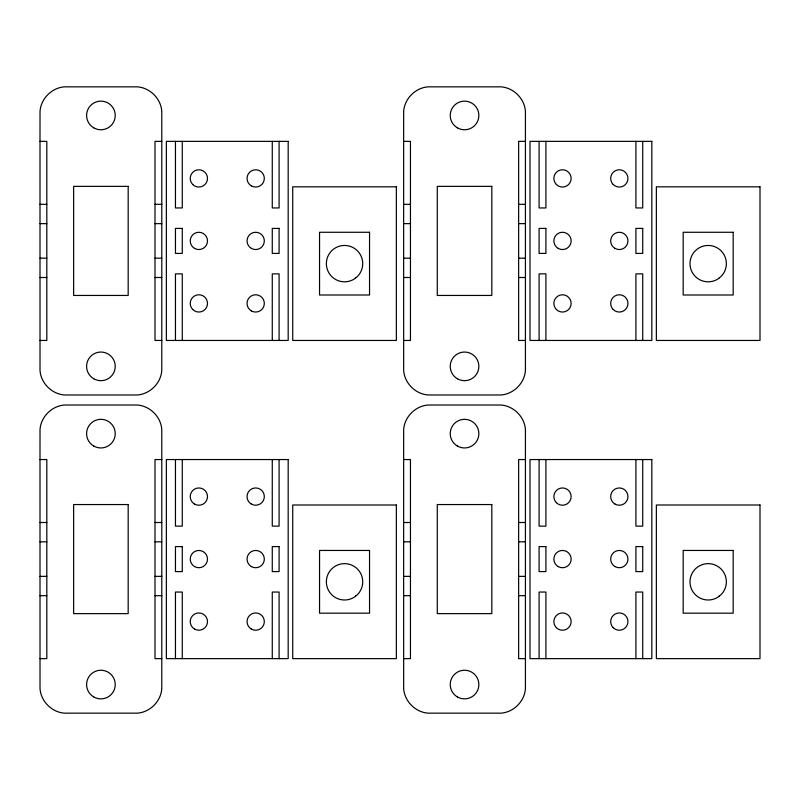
<?xml version="1.0" encoding="UTF-8"?>
<svg xmlns="http://www.w3.org/2000/svg" width="800" height="800" viewBox="0 0 800 800"><rect width="100%" height="100%" fill="white"/><g stroke="black" fill="none" stroke-linecap="round" stroke-linejoin="round"><path stroke-width="1.2" d="M40 141.36L40.02 111.44C40.83 98.66 51.84 87.65 64.62 86.84L137.19 86.84C149.98 87.65 160.99 98.66 161.79 111.44L161.79 370.38C160.99 383.16 149.98 394.17 137.19 394.98L64.62 394.98C51.84 394.17 40.83 383.16 40.02 370.38L40 141.36L46.82 141.36L46.82 340.45L40 340.45M40 459.55L40.02 429.62C40.83 416.84 51.84 405.83 64.62 405.02L137.19 405.02C149.98 405.83 160.99 416.84 161.79 429.62L161.79 688.56C160.99 701.34 149.98 712.35 137.19 713.16L64.62 713.16C51.84 712.35 40.83 701.34 40.02 688.56L40 459.55L46.82 459.55L46.82 658.64L40 658.64M403.64 141.36L403.66 111.44C404.47 98.66 415.48 87.65 428.26 86.84L500.83 86.84C513.61 87.65 524.62 98.66 525.43 111.44L525.43 370.38C524.62 383.16 513.61 394.17 500.83 394.98L428.26 394.98C415.48 394.17 404.47 383.16 403.66 370.38L403.64 141.36L410.45 141.36L410.45 340.45L403.64 340.45M403.64 459.55L403.66 429.62C404.47 416.84 415.48 405.83 428.26 405.02L500.83 405.02C513.61 405.83 524.62 416.84 525.43 429.62L525.43 688.56C524.62 701.34 513.61 712.35 500.83 713.16L428.26 713.16C415.48 712.35 404.47 701.34 403.66 688.56L403.64 459.55L410.45 459.55L410.45 658.64L403.64 658.64M161.82 141.36L155 141.36L155 340.45L161.82 340.45M525.45 141.36L518.64 141.36L518.64 340.45L525.45 340.45M40 204.32L46.82 204.32M155 204.32L161.82 204.32M403.64 204.32L410.45 204.32M518.64 204.32L525.45 204.32M40 223.64L46.82 223.64M155 223.64L161.82 223.64M403.64 223.64L410.45 223.64M518.64 223.64L525.45 223.64M40 258.18L46.82 258.18M155 258.18L161.82 258.18M403.64 258.18L410.45 258.18M518.64 258.18L525.45 258.18M40 277.5L46.82 277.5M155 277.5L161.82 277.5M403.64 277.5L410.45 277.5M518.64 277.5L525.45 277.5M161.82 459.55L155 459.55L155 658.64L161.82 658.64M525.45 459.55L518.64 459.55L518.64 658.64L525.45 658.64M40 522.5L46.82 522.5M155 522.5L161.82 522.5M403.64 522.5L410.45 522.5M518.64 522.5L525.45 522.5M40 541.82L46.82 541.82M155 541.82L161.82 541.82M403.64 541.82L410.45 541.82M518.64 541.82L525.45 541.82M40 576.36L46.82 576.36M155 576.36L161.82 576.36M403.64 576.36L410.45 576.36M518.64 576.36L525.45 576.36M40 595.68L46.82 595.68M155 595.68L161.82 595.68M403.64 595.68L410.45 595.68M518.64 595.68L525.45 595.68M642.73 141.36L642.73 207.95L635.91 207.95L635.91 141.36M642.73 340.45L642.73 273.86L635.91 273.86L635.91 340.45M642.73 459.55L642.73 526.14L635.91 526.14L635.91 459.55M642.73 658.64L642.73 592.05L635.91 592.05L635.91 658.64M545.91 141.36L545.91 207.95L539.09 207.95L539.09 141.36M545.91 340.45L545.91 273.86L539.09 273.86L539.09 340.45M545.91 459.55L545.91 526.14L539.09 526.14L539.09 459.55M545.91 658.64L545.91 592.05L539.09 592.05L539.09 658.64M279.09 141.36L279.09 207.95L272.27 207.95L272.27 141.36M279.09 340.45L279.09 273.86L272.27 273.86L272.27 340.45M279.09 459.55L279.09 526.14L272.27 526.14L272.27 459.55M279.09 658.64L279.09 592.05L272.27 592.05L272.27 658.64M182.27 141.36L182.27 207.95L175.45 207.95L175.45 141.36M182.27 340.45L182.27 273.86L175.45 273.86L175.45 340.45M182.27 459.55L182.27 526.14L175.45 526.14L175.45 459.55M182.27 658.64L182.27 592.05L175.45 592.05L175.45 658.64M355.68 277.81L354.49 278.86A18.18 18.18 0 0 1 326.48 265.69A18.18 18.18 0 0 1 350.82 246.57A18.18 18.18 0 0 1 356.98 276.9L355.68 277.81M355.68 595.99L354.49 597.04A18.18 18.18 0 0 1 326.48 583.87A18.18 18.18 0 0 1 350.82 564.75A18.18 18.18 0 0 1 356.98 595.08L355.68 595.99M719.32 277.81L718.13 278.86A18.18 18.18 0 0 1 690.12 265.69A18.18 18.18 0 0 1 714.45 246.57A18.18 18.18 0 0 1 720.62 276.9L719.32 277.81M719.32 595.99L718.13 597.04A18.18 18.18 0 0 1 690.12 583.87A18.18 18.18 0 0 1 714.45 564.75A18.18 18.18 0 0 1 720.62 595.08L719.32 595.99M288.18 141.36L166.36 141.36L166.36 340.45L288.18 340.45L288.18 141.36M651.82 141.36L530 141.36L530 340.45L651.82 340.45L651.82 141.36M128.18 186.36L73.64 186.36L73.64 295.45L128.18 295.45L128.18 186.36M491.82 186.36L437.27 186.36L437.27 295.45L491.82 295.45L491.82 186.36M396.36 186.82L292.73 186.82L292.73 340.45L396.36 340.45L396.36 186.82M760 186.82L656.36 186.82L656.36 340.45L760 340.45L760 186.82M182.27 228.41L175.45 228.41L175.45 253.41L182.27 253.41L182.27 228.41M279.09 228.41L272.27 228.41L272.27 253.41L279.09 253.41L279.09 228.41M545.91 228.41L539.09 228.41L539.09 253.41L545.91 253.41L545.91 228.41M642.73 228.41L635.91 228.41L635.91 253.41L642.73 253.41L642.73 228.41M369.55 232.27L319.55 232.27L319.55 295L369.55 295L369.55 232.27M733.18 232.27L683.18 232.27L683.18 295L733.18 295L733.18 232.27M288.18 459.55L166.36 459.55L166.36 658.64L288.18 658.64L288.18 459.55M651.82 459.55L530 459.55L530 658.64L651.82 658.64L651.82 459.55M128.18 504.55L73.64 504.55L73.64 613.64L128.18 613.64L128.18 504.55M491.82 504.55L437.27 504.55L437.27 613.64L491.82 613.64L491.82 504.55M396.36 505L292.73 505L292.73 658.64L396.36 658.64L396.36 505M760 505L656.36 505L656.36 658.64L760 658.64L760 505M182.27 546.59L175.45 546.59L175.45 571.59L182.27 571.59L182.27 546.59M279.09 546.59L272.27 546.59L272.27 571.59L279.09 571.59L279.09 546.59M545.91 546.59L539.09 546.59L539.09 571.59L545.91 571.59L545.91 546.59M642.73 546.59L635.91 546.59L635.91 571.59L642.73 571.59L642.73 546.59M369.55 550.45L319.55 550.45L319.55 613.18L369.55 613.18L369.55 550.45M733.18 550.45L683.18 550.45L683.18 613.18L733.18 613.18L733.18 550.45M556.39 309.52A8.64 8.64 0 0 0 570.84 305.64A8.64 8.64 0 0 0 560.26 295.07A8.64 8.64 0 0 0 556.39 309.52M613.21 184.52A8.64 8.64 0 0 0 627.66 180.64A8.64 8.64 0 0 0 617.08 170.07A8.64 8.64 0 0 0 613.21 184.52M558.18 248.39A8.64 8.64 0 0 0 571.14 240.91A8.64 8.64 0 0 0 558.18 233.43A8.64 8.64 0 0 0 558.18 248.39M615 248.39A8.64 8.64 0 0 0 627.95 240.91A8.64 8.64 0 0 0 615 233.43A8.64 8.64 0 0 0 615 248.39M556.39 184.52A8.64 8.64 0 0 0 570.84 180.64A8.64 8.64 0 0 0 560.26 170.07A8.64 8.64 0 0 0 556.39 184.52M613.21 309.52A8.64 8.64 0 0 0 627.66 305.64A8.64 8.64 0 0 0 617.08 295.07A8.64 8.64 0 0 0 613.21 309.52M457.39 378.76A14.32 14.32 0 0 0 478.86 366.36A14.32 14.32 0 0 0 457.39 353.96A14.32 14.32 0 0 0 457.39 378.76M457.39 127.85A14.32 14.32 0 0 0 478.86 115.45A14.32 14.32 0 0 0 457.39 103.05A14.32 14.32 0 0 0 457.39 127.85M192.76 309.52A8.64 8.64 0 0 0 207.21 305.64A8.64 8.64 0 0 0 196.63 295.07A8.64 8.64 0 0 0 192.76 309.52M251.36 185.89A8.64 8.64 0 0 0 264.32 178.41A8.64 8.64 0 0 0 251.36 170.93A8.64 8.64 0 0 0 251.36 185.89M194.55 248.39A8.64 8.64 0 0 0 207.5 240.91A8.64 8.64 0 0 0 194.55 233.43A8.64 8.64 0 0 0 194.55 248.39M251.36 248.39A8.64 8.64 0 0 0 264.32 240.91A8.64 8.64 0 0 0 251.36 233.43A8.64 8.64 0 0 0 251.36 248.39M192.76 184.52A8.64 8.64 0 0 0 207.21 180.64A8.64 8.64 0 0 0 196.63 170.07A8.64 8.64 0 0 0 192.76 184.52M251.36 310.89A8.64 8.64 0 0 0 264.32 303.41A8.64 8.64 0 0 0 251.36 295.93A8.64 8.64 0 0 0 251.36 310.89M93.75 378.76A14.32 14.32 0 0 0 115.23 366.36A14.32 14.32 0 0 0 93.75 353.96A14.32 14.32 0 0 0 93.75 378.76M93.75 127.85A14.32 14.32 0 0 0 115.23 115.45A14.32 14.32 0 0 0 93.75 103.05A14.32 14.32 0 0 0 93.75 127.85M556.39 627.7A8.64 8.64 0 0 0 570.84 623.83A8.64 8.64 0 0 0 560.26 613.25A8.64 8.64 0 0 0 556.39 627.7M615 504.07A8.64 8.64 0 0 0 627.95 496.59A8.64 8.64 0 0 0 615 489.11A8.64 8.64 0 0 0 615 504.07M558.18 566.57A8.64 8.64 0 0 0 571.14 559.09A8.64 8.64 0 0 0 558.18 551.61A8.64 8.64 0 0 0 558.18 566.57M615 566.57A8.64 8.64 0 0 0 627.95 559.09A8.64 8.64 0 0 0 615 551.61A8.64 8.64 0 0 0 615 566.57M556.39 502.7A8.64 8.64 0 0 0 570.84 498.83A8.64 8.64 0 0 0 560.26 488.25A8.64 8.64 0 0 0 556.39 502.7M613.21 627.7A8.64 8.64 0 0 0 627.66 623.83A8.64 8.64 0 0 0 617.08 613.25A8.64 8.64 0 0 0 613.21 627.7M457.39 696.95A14.32 14.32 0 0 0 478.86 684.55A14.32 14.32 0 0 0 457.39 672.15A14.32 14.32 0 0 0 457.39 696.95M457.39 446.04A14.32 14.32 0 0 0 478.86 433.64A14.32 14.32 0 0 0 457.39 421.24A14.32 14.32 0 0 0 457.39 446.04M194.55 629.07A8.64 8.64 0 0 0 207.5 621.59A8.64 8.64 0 0 0 194.55 614.11A8.64 8.64 0 0 0 194.55 629.07M251.36 504.07A8.64 8.64 0 0 0 264.32 496.59A8.64 8.64 0 0 0 251.36 489.11A8.64 8.64 0 0 0 251.36 504.07M194.55 566.57A8.64 8.64 0 0 0 207.5 559.09A8.64 8.64 0 0 0 194.55 551.61A8.64 8.64 0 0 0 194.55 566.57M251.36 566.57A8.64 8.64 0 0 0 264.32 559.09A8.64 8.64 0 0 0 251.36 551.61A8.64 8.64 0 0 0 251.36 566.57M194.55 504.07A8.64 8.64 0 0 0 207.5 496.59A8.64 8.64 0 0 0 194.55 489.11A8.64 8.64 0 0 0 194.55 504.07M251.36 629.07A8.64 8.64 0 0 0 264.32 621.59A8.64 8.64 0 0 0 251.36 614.11A8.64 8.64 0 0 0 251.36 629.07M93.75 696.95A14.32 14.32 0 0 0 115.23 684.55A14.32 14.32 0 0 0 93.75 672.15A14.32 14.32 0 0 0 93.75 696.95M93.75 446.04A14.32 14.32 0 0 0 115.23 433.64A14.32 14.32 0 0 0 93.75 421.24A14.32 14.32 0 0 0 93.75 446.04"/></g></svg>
